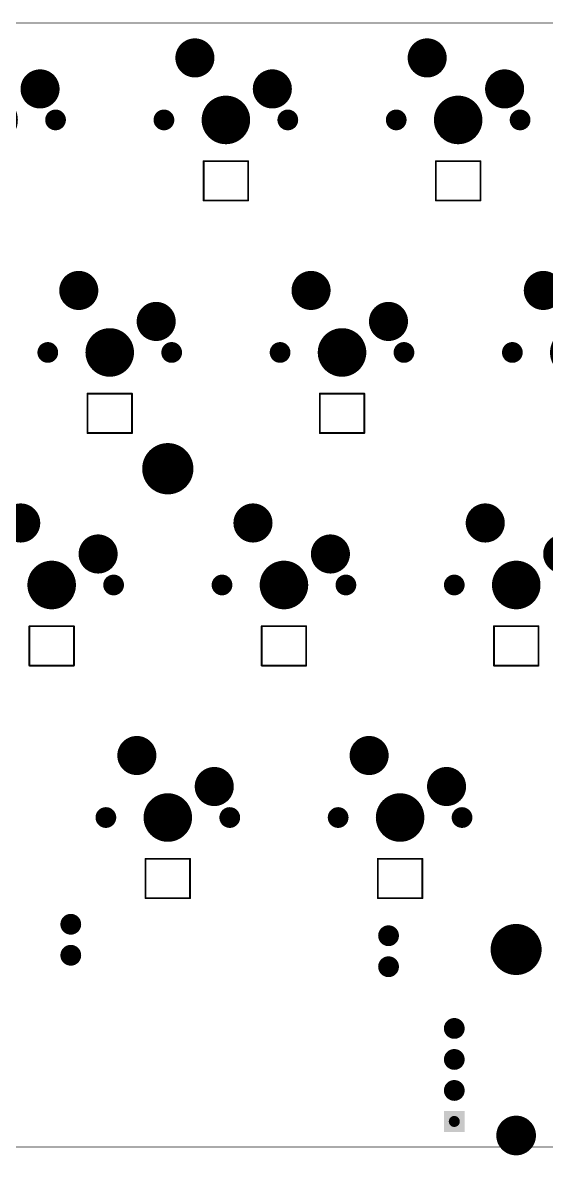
# Model space of a CAD drawing. Extents: x 590 to 893, y 793 to 891.
# Drawn here: x 772.4 to 815.4, y 792.8 to 885.6 of the extents above; entities that cross this region are included whole.
import ezdxf

# ---------------------------------------------------------------- set-up
doc = ezdxf.new("R2010")
doc.units = 0
doc.layers.get('0').update_dxf_attribs({"linetype": 'CONTINUOUS'})
for name, color, linetype in [('BOTTOMSOLDER', 6, 'CONTINUOUS'), ('KEEPOUTLAYER', 6, 'CONTINUOUS'), ('PADHOLELAYER', 156, 'CONTINUOUS')]:
    doc.layers.add(name, color=color, linetype=linetype)

# ---------------------------------------------------------------- blocks, each defined once
blk = doc.blocks.new('HDR1X4_30')
at = {"layer": 'BOTTOMSOLDER', "const_width": 0.852}
for points in [[(2.114, 0, 1), (2.966, 0, 1)], [(4.654, 0, 1), (5.506, 0, 1)], [(7.194, 0, 1), (8.046, 0, 1)]]:
    blk.add_lwpolyline(points, format="xyb", close=True, dxfattribs=at)
at = {"layer": 'BOTTOMSOLDER'}
blk.add_solid([(-0.852, -0.852), (0.852, -0.852), (-0.852, 0.852), (0.852, 0.852)], dxfattribs=at)
at = {"layer": 'PADHOLELAYER', "const_width": 0.45}
for points in [[(-0.225, 0, 1), (0.225, 0, 1)], [(2.315, 0, 1), (2.765, 0, 1)], [(4.855, 0, 1), (5.305, 0, 1)], [(7.395, 0, 1), (7.845, 0, 1)]]:
    blk.add_lwpolyline(points, format="xyb", close=True, dxfattribs=at)
blk = doc.blocks.new('JUMP_WIRE_35')
at = {"layer": 'BOTTOMSOLDER', "const_width": 0.852}
for points in [[(-0.426, 0, 1), (0.426, 0, 1)], [(2.114, 0, 1), (2.966, 0, 1)]]:
    blk.add_lwpolyline(points, format="xyb", close=True, dxfattribs=at)
at = {"layer": 'PADHOLELAYER', "const_width": 0.457}
for points in [[(-0.229, 0, 1), (0.229, 0, 1)], [(2.311, 0, 1), (2.769, 0, 1)]]:
    blk.add_lwpolyline(points, format="xyb", close=True, dxfattribs=at)
blk = doc.blocks.new('JUMP_WIRE_36')
at = {"layer": 'BOTTOMSOLDER', "const_width": 0.852}
for points in [[(-0.426, 0, 1), (0.426, 0, 1)], [(2.114, 0, 1), (2.966, 0, 1)]]:
    blk.add_lwpolyline(points, format="xyb", close=True, dxfattribs=at)
at = {"layer": 'PADHOLELAYER', "const_width": 0.457}
for points in [[(-0.229, 0, 1), (0.229, 0, 1)], [(2.311, 0, 1), (2.769, 0, 1)]]:
    blk.add_lwpolyline(points, format="xyb", close=True, dxfattribs=at)
blk = doc.blocks.new('____48')
at = {"layer": 'BOTTOMSOLDER'}
for points, const_width in [([(-3.341, 5.08, 1), (-1.739, 5.08, 1)], 1.602), ([(3.009, 2.54, 1), (4.611, 2.54, 1)], 1.602), ([(-0.995, 0, 1), (0.995, 0, 1)], 1.99), ([(-5.505, 0, 1), (-4.655, 0, 1)], 0.85), ([(4.655, 0, 1), (5.505, 0, 1)], 0.85)]:
    blk.add_lwpolyline(points, format="xyb", close=True, dxfattribs=dict(at, const_width=const_width))
at = {"layer": 'PADHOLELAYER'}
for points, const_width in [([(-3.29, 5.08, 1), (-1.79, 5.08, 1)], 1.5), ([(3.06, 2.54, 1), (4.56, 2.54, 1)], 1.5), ([(-0.995, 0, 1), (0.995, 0, 1)], 1.99), ([(-5.505, 0, 1), (-4.655, 0, 1)], 0.85), ([(4.655, 0, 1), (5.505, 0, 1)], 0.85)]:
    blk.add_lwpolyline(points, format="xyb", close=True, dxfattribs=dict(at, const_width=const_width))
blk = doc.blocks.new('____49')
at = {"layer": 'BOTTOMSOLDER'}
for points, const_width in [([(-3.341, 5.08, 1), (-1.739, 5.08, 1)], 1.602), ([(3.009, 2.54, 1), (4.611, 2.54, 1)], 1.602), ([(-0.995, 0, 1), (0.995, 0, 1)], 1.99), ([(-5.505, 0, 1), (-4.655, 0, 1)], 0.85), ([(4.655, 0, 1), (5.505, 0, 1)], 0.85)]:
    blk.add_lwpolyline(points, format="xyb", close=True, dxfattribs=dict(at, const_width=const_width))
at = {"layer": 'PADHOLELAYER'}
for points, const_width in [([(-3.29, 5.08, 1), (-1.79, 5.08, 1)], 1.5), ([(3.06, 2.54, 1), (4.56, 2.54, 1)], 1.5), ([(-0.995, 0, 1), (0.995, 0, 1)], 1.99), ([(-5.505, 0, 1), (-4.655, 0, 1)], 0.85), ([(4.655, 0, 1), (5.505, 0, 1)], 0.85)]:
    blk.add_lwpolyline(points, format="xyb", close=True, dxfattribs=dict(at, const_width=const_width))
blk = doc.blocks.new('____50')
at = {"layer": 'BOTTOMSOLDER'}
for points, const_width in [([(-3.341, 5.08, 1), (-1.739, 5.08, 1)], 1.602), ([(3.009, 2.54, 1), (4.611, 2.54, 1)], 1.602), ([(-0.995, 0, 1), (0.995, 0, 1)], 1.99), ([(-5.505, 0, 1), (-4.655, 0, 1)], 0.85), ([(4.655, 0, 1), (5.505, 0, 1)], 0.85)]:
    blk.add_lwpolyline(points, format="xyb", close=True, dxfattribs=dict(at, const_width=const_width))
at = {"layer": 'PADHOLELAYER'}
for points, const_width in [([(-3.29, 5.08, 1), (-1.79, 5.08, 1)], 1.5), ([(3.06, 2.54, 1), (4.56, 2.54, 1)], 1.5), ([(-0.995, 0, 1), (0.995, 0, 1)], 1.99), ([(-5.505, 0, 1), (-4.655, 0, 1)], 0.85), ([(4.655, 0, 1), (5.505, 0, 1)], 0.85)]:
    blk.add_lwpolyline(points, format="xyb", close=True, dxfattribs=dict(at, const_width=const_width))
blk = doc.blocks.new('____62')
at = {"layer": 'BOTTOMSOLDER'}
for points, const_width in [([(-3.341, 5.08, 1), (-1.739, 5.08, 1)], 1.602), ([(3.009, 2.54, 1), (4.611, 2.54, 1)], 1.602), ([(-0.995, 0, 1), (0.995, 0, 1)], 1.99), ([(-5.505, 0, 1), (-4.655, 0, 1)], 0.85), ([(4.655, 0, 1), (5.505, 0, 1)], 0.85)]:
    blk.add_lwpolyline(points, format="xyb", close=True, dxfattribs=dict(at, const_width=const_width))
at = {"layer": 'PADHOLELAYER'}
for points, const_width in [([(-3.29, 5.08, 1), (-1.79, 5.08, 1)], 1.5), ([(3.06, 2.54, 1), (4.56, 2.54, 1)], 1.5), ([(-0.995, 0, 1), (0.995, 0, 1)], 1.99), ([(-5.505, 0, 1), (-4.655, 0, 1)], 0.85), ([(4.655, 0, 1), (5.505, 0, 1)], 0.85)]:
    blk.add_lwpolyline(points, format="xyb", close=True, dxfattribs=dict(at, const_width=const_width))
blk = doc.blocks.new('____64')
at = {"layer": 'BOTTOMSOLDER'}
for points, const_width in [([(-3.341, 5.08, 1), (-1.739, 5.08, 1)], 1.602), ([(3.009, 2.54, 1), (4.611, 2.54, 1)], 1.602), ([(-0.995, 0, 1), (0.995, 0, 1)], 1.99), ([(-5.505, 0, 1), (-4.655, 0, 1)], 0.85), ([(4.655, 0, 1), (5.505, 0, 1)], 0.85)]:
    blk.add_lwpolyline(points, format="xyb", close=True, dxfattribs=dict(at, const_width=const_width))
at = {"layer": 'PADHOLELAYER'}
for points, const_width in [([(-3.29, 5.08, 1), (-1.79, 5.08, 1)], 1.5), ([(3.06, 2.54, 1), (4.56, 2.54, 1)], 1.5), ([(-0.995, 0, 1), (0.995, 0, 1)], 1.99), ([(-5.505, 0, 1), (-4.655, 0, 1)], 0.85), ([(4.655, 0, 1), (5.505, 0, 1)], 0.85)]:
    blk.add_lwpolyline(points, format="xyb", close=True, dxfattribs=dict(at, const_width=const_width))
blk = doc.blocks.new('____68')
at = {"layer": 'BOTTOMSOLDER'}
for points, const_width in [([(-3.341, 5.08, 1), (-1.739, 5.08, 1)], 1.602), ([(3.009, 2.54, 1), (4.611, 2.54, 1)], 1.602), ([(-0.995, 0, 1), (0.995, 0, 1)], 1.99), ([(-5.505, 0, 1), (-4.655, 0, 1)], 0.85), ([(4.655, 0, 1), (5.505, 0, 1)], 0.85)]:
    blk.add_lwpolyline(points, format="xyb", close=True, dxfattribs=dict(at, const_width=const_width))
at = {"layer": 'PADHOLELAYER'}
for points, const_width in [([(-3.29, 5.08, 1), (-1.79, 5.08, 1)], 1.5), ([(3.06, 2.54, 1), (4.56, 2.54, 1)], 1.5), ([(-0.995, 0, 1), (0.995, 0, 1)], 1.99), ([(-5.505, 0, 1), (-4.655, 0, 1)], 0.85), ([(4.655, 0, 1), (5.505, 0, 1)], 0.85)]:
    blk.add_lwpolyline(points, format="xyb", close=True, dxfattribs=dict(at, const_width=const_width))
blk = doc.blocks.new('____70')
at = {"layer": 'BOTTOMSOLDER'}
for points, const_width in [([(-3.341, 5.08, 1), (-1.739, 5.08, 1)], 1.602), ([(3.009, 2.54, 1), (4.611, 2.54, 1)], 1.602), ([(-0.995, 0, 1), (0.995, 0, 1)], 1.99), ([(-5.505, 0, 1), (-4.655, 0, 1)], 0.85), ([(4.655, 0, 1), (5.505, 0, 1)], 0.85)]:
    blk.add_lwpolyline(points, format="xyb", close=True, dxfattribs=dict(at, const_width=const_width))
at = {"layer": 'PADHOLELAYER'}
for points, const_width in [([(-3.29, 5.08, 1), (-1.79, 5.08, 1)], 1.5), ([(3.06, 2.54, 1), (4.56, 2.54, 1)], 1.5), ([(-0.995, 0, 1), (0.995, 0, 1)], 1.99), ([(-5.505, 0, 1), (-4.655, 0, 1)], 0.85), ([(4.655, 0, 1), (5.505, 0, 1)], 0.85)]:
    blk.add_lwpolyline(points, format="xyb", close=True, dxfattribs=dict(at, const_width=const_width))
blk = doc.blocks.new('____71')
at = {"layer": 'BOTTOMSOLDER'}
for points, const_width in [([(-3.341, 5.08, 1), (-1.739, 5.08, 1)], 1.602), ([(3.009, 2.54, 1), (4.611, 2.54, 1)], 1.602), ([(-0.995, 0, 1), (0.995, 0, 1)], 1.99), ([(-5.505, 0, 1), (-4.655, 0, 1)], 0.85), ([(4.655, 0, 1), (5.505, 0, 1)], 0.85)]:
    blk.add_lwpolyline(points, format="xyb", close=True, dxfattribs=dict(at, const_width=const_width))
at = {"layer": 'PADHOLELAYER'}
for points, const_width in [([(-3.29, 5.08, 1), (-1.79, 5.08, 1)], 1.5), ([(3.06, 2.54, 1), (4.56, 2.54, 1)], 1.5), ([(-0.995, 0, 1), (0.995, 0, 1)], 1.99), ([(-5.505, 0, 1), (-4.655, 0, 1)], 0.85), ([(4.655, 0, 1), (5.505, 0, 1)], 0.85)]:
    blk.add_lwpolyline(points, format="xyb", close=True, dxfattribs=dict(at, const_width=const_width))
blk = doc.blocks.new('____93')
at = {"layer": 'BOTTOMSOLDER'}
for points, const_width in [([(-3.341, 5.08, 1), (-1.739, 5.08, 1)], 1.602), ([(3.009, 2.54, 1), (4.611, 2.54, 1)], 1.602), ([(-0.995, 0, 1), (0.995, 0, 1)], 1.99), ([(-5.505, 0, 1), (-4.655, 0, 1)], 0.85), ([(4.655, 0, 1), (5.505, 0, 1)], 0.85)]:
    blk.add_lwpolyline(points, format="xyb", close=True, dxfattribs=dict(at, const_width=const_width))
at = {"layer": 'PADHOLELAYER'}
for points, const_width in [([(-3.29, 5.08, 1), (-1.79, 5.08, 1)], 1.5), ([(3.06, 2.54, 1), (4.56, 2.54, 1)], 1.5), ([(-0.995, 0, 1), (0.995, 0, 1)], 1.99), ([(-5.505, 0, 1), (-4.655, 0, 1)], 0.85), ([(4.655, 0, 1), (5.505, 0, 1)], 0.85)]:
    blk.add_lwpolyline(points, format="xyb", close=True, dxfattribs=dict(at, const_width=const_width))
blk = doc.blocks.new('____97')
at = {"layer": 'BOTTOMSOLDER'}
for points, const_width in [([(-3.341, 5.08, 1), (-1.739, 5.08, 1)], 1.602), ([(3.009, 2.54, 1), (4.611, 2.54, 1)], 1.602), ([(-0.995, 0, 1), (0.995, 0, 1)], 1.99), ([(-5.505, 0, 1), (-4.655, 0, 1)], 0.85), ([(4.655, 0, 1), (5.505, 0, 1)], 0.85)]:
    blk.add_lwpolyline(points, format="xyb", close=True, dxfattribs=dict(at, const_width=const_width))
at = {"layer": 'PADHOLELAYER'}
for points, const_width in [([(-3.29, 5.08, 1), (-1.79, 5.08, 1)], 1.5), ([(3.06, 2.54, 1), (4.56, 2.54, 1)], 1.5), ([(-0.995, 0, 1), (0.995, 0, 1)], 1.99), ([(-5.505, 0, 1), (-4.655, 0, 1)], 0.85), ([(4.655, 0, 1), (5.505, 0, 1)], 0.85)]:
    blk.add_lwpolyline(points, format="xyb", close=True, dxfattribs=dict(at, const_width=const_width))
blk = doc.blocks.new('____100')
at = {"layer": 'BOTTOMSOLDER'}
for points, const_width in [([(-3.341, 5.08, 1), (-1.739, 5.08, 1)], 1.602), ([(3.009, 2.54, 1), (4.611, 2.54, 1)], 1.602), ([(-0.995, 0, 1), (0.995, 0, 1)], 1.99), ([(-5.505, 0, 1), (-4.655, 0, 1)], 0.85), ([(4.655, 0, 1), (5.505, 0, 1)], 0.85)]:
    blk.add_lwpolyline(points, format="xyb", close=True, dxfattribs=dict(at, const_width=const_width))
at = {"layer": 'PADHOLELAYER'}
for points, const_width in [([(-3.29, 5.08, 1), (-1.79, 5.08, 1)], 1.5), ([(3.06, 2.54, 1), (4.56, 2.54, 1)], 1.5), ([(-0.995, 0, 1), (0.995, 0, 1)], 1.99), ([(-5.505, 0, 1), (-4.655, 0, 1)], 0.85), ([(4.655, 0, 1), (5.505, 0, 1)], 0.85)]:
    blk.add_lwpolyline(points, format="xyb", close=True, dxfattribs=dict(at, const_width=const_width))
blk = doc.blocks.new('6_25X____172')
at = {"layer": 'BOTTOMSOLDER'}
for points, const_width in [([(-51.049, 8.24, 1), (-48.957, 8.24, 1)], 2.092), ([(48.951, 8.24, 1), (51.043, 8.24, 1)], 2.092), ([(-50.816, -7, 1), (-49.19, -7, 1)], 1.626), ([(49.184, -7, 1), (50.81, -7, 1)], 1.626)]:
    blk.add_lwpolyline(points, format="xyb", close=True, dxfattribs=dict(at, const_width=const_width))
at = {"layer": 'PADHOLELAYER'}
for points, const_width in [([(-50.998, 8.24, 1), (-49.008, 8.24, 1)], 1.99), ([(49.002, 8.24, 1), (50.992, 8.24, 1)], 1.99), ([(-50.765, -7, 1), (-49.241, -7, 1)], 1.524), ([(49.235, -7, 1), (50.759, -7, 1)], 1.524)]:
    blk.add_lwpolyline(points, format="xyb", close=True, dxfattribs=dict(at, const_width=const_width))
blk = doc.blocks.new('6028RGB_177')
at = {"layer": 'KEEPOUTLAYER', "const_width": 0.15}
for points in [[(-1.826, 1.622), (1.826, 1.622)], [(-1.826, -1.604), (-1.826, 1.622)], [(1.826, -1.604), (1.826, 1.622)], [(-1.826, -1.604), (1.826, -1.604)]]:
    blk.add_lwpolyline(points, dxfattribs=at)
at = {"layer": 'KEEPOUTLAYER', "const_width": 0.075}
for points in [[(-1.864, 1.622, 1), (-1.789, 1.622, 1)], [(-1.864, 1.622, 1), (-1.789, 1.622, 1)], [(1.789, 1.622, 1), (1.864, 1.622, 1)], [(1.789, 1.622, 1), (1.864, 1.622, 1)], [(-1.864, -1.604, 1), (-1.789, -1.604, 1)], [(-1.864, -1.604, 1), (-1.789, -1.604, 1)], [(1.789, -1.604, 1), (1.864, -1.604, 1)], [(1.789, -1.604, 1), (1.864, -1.604, 1)]]:
    blk.add_lwpolyline(points, format="xyb", close=True, dxfattribs=at)
blk = doc.blocks.new('6028RGB_178')
at = {"layer": 'KEEPOUTLAYER', "const_width": 0.15}
for points in [[(-1.826, -1.604), (-1.826, 1.622)], [(-1.826, 1.622), (1.826, 1.622)], [(1.826, -1.604), (1.826, 1.622)], [(-1.826, -1.604), (1.826, -1.604)]]:
    blk.add_lwpolyline(points, dxfattribs=at)
at = {"layer": 'KEEPOUTLAYER', "const_width": 0.075}
for points in [[(-1.864, 1.622, 1), (-1.789, 1.622, 1)], [(-1.864, 1.622, 1), (-1.789, 1.622, 1)], [(1.789, 1.622, 1), (1.864, 1.622, 1)], [(1.789, 1.622, 1), (1.864, 1.622, 1)], [(-1.864, -1.604, 1), (-1.789, -1.604, 1)], [(-1.864, -1.604, 1), (-1.789, -1.604, 1)], [(1.789, -1.604, 1), (1.864, -1.604, 1)], [(1.789, -1.604, 1), (1.864, -1.604, 1)]]:
    blk.add_lwpolyline(points, format="xyb", close=True, dxfattribs=at)
blk = doc.blocks.new('6028RGB_187')
at = {"layer": 'KEEPOUTLAYER', "const_width": 0.15}
for points in [[(-1.826, 1.622), (1.826, 1.622)], [(-1.826, -1.604), (-1.826, 1.622)], [(1.826, -1.604), (1.826, 1.622)], [(-1.826, -1.604), (1.826, -1.604)]]:
    blk.add_lwpolyline(points, dxfattribs=at)
at = {"layer": 'KEEPOUTLAYER', "const_width": 0.075}
for points in [[(-1.864, 1.622, 1), (-1.789, 1.622, 1)], [(-1.864, 1.622, 1), (-1.789, 1.622, 1)], [(1.789, 1.622, 1), (1.864, 1.622, 1)], [(1.789, 1.622, 1), (1.864, 1.622, 1)], [(-1.864, -1.604, 1), (-1.789, -1.604, 1)], [(-1.864, -1.604, 1), (-1.789, -1.604, 1)], [(1.789, -1.604, 1), (1.864, -1.604, 1)], [(1.789, -1.604, 1), (1.864, -1.604, 1)]]:
    blk.add_lwpolyline(points, format="xyb", close=True, dxfattribs=at)
blk = doc.blocks.new('6028RGB_188')
at = {"layer": 'KEEPOUTLAYER', "const_width": 0.15}
for points in [[(-1.826, -1.604), (-1.826, 1.622)], [(-1.826, 1.622), (1.826, 1.622)], [(1.826, -1.604), (1.826, 1.622)], [(-1.826, -1.604), (1.826, -1.604)]]:
    blk.add_lwpolyline(points, dxfattribs=at)
at = {"layer": 'KEEPOUTLAYER', "const_width": 0.075}
for points in [[(-1.864, 1.622, 1), (-1.789, 1.622, 1)], [(-1.864, 1.622, 1), (-1.789, 1.622, 1)], [(1.789, 1.622, 1), (1.864, 1.622, 1)], [(1.789, 1.622, 1), (1.864, 1.622, 1)], [(-1.864, -1.604, 1), (-1.789, -1.604, 1)], [(-1.864, -1.604, 1), (-1.789, -1.604, 1)], [(1.789, -1.604, 1), (1.864, -1.604, 1)], [(1.789, -1.604, 1), (1.864, -1.604, 1)]]:
    blk.add_lwpolyline(points, format="xyb", close=True, dxfattribs=at)
blk = doc.blocks.new('6028RGB_212')
at = {"layer": 'KEEPOUTLAYER', "const_width": 0.15}
for points in [[(-1.826, 1.622), (1.826, 1.622)], [(-1.826, -1.604), (-1.826, 1.622)], [(1.826, -1.604), (1.826, 1.622)], [(-1.826, -1.604), (1.826, -1.604)]]:
    blk.add_lwpolyline(points, dxfattribs=at)
at = {"layer": 'KEEPOUTLAYER', "const_width": 0.075}
for points in [[(-1.864, 1.622, 1), (-1.789, 1.622, 1)], [(-1.864, 1.622, 1), (-1.789, 1.622, 1)], [(1.789, 1.622, 1), (1.864, 1.622, 1)], [(1.789, 1.622, 1), (1.864, 1.622, 1)], [(-1.864, -1.604, 1), (-1.789, -1.604, 1)], [(-1.864, -1.604, 1), (-1.789, -1.604, 1)], [(1.789, -1.604, 1), (1.864, -1.604, 1)], [(1.789, -1.604, 1), (1.864, -1.604, 1)]]:
    blk.add_lwpolyline(points, format="xyb", close=True, dxfattribs=at)
blk = doc.blocks.new('6028RGB_213')
at = {"layer": 'KEEPOUTLAYER', "const_width": 0.15}
for points in [[(-1.826, -1.604), (-1.826, 1.622)], [(-1.826, 1.622), (1.826, 1.622)], [(1.826, -1.604), (1.826, 1.622)], [(-1.826, -1.604), (1.826, -1.604)]]:
    blk.add_lwpolyline(points, dxfattribs=at)
at = {"layer": 'KEEPOUTLAYER', "const_width": 0.075}
for points in [[(-1.864, 1.622, 1), (-1.789, 1.622, 1)], [(-1.864, 1.622, 1), (-1.789, 1.622, 1)], [(1.789, 1.622, 1), (1.864, 1.622, 1)], [(1.789, 1.622, 1), (1.864, 1.622, 1)], [(-1.864, -1.604, 1), (-1.789, -1.604, 1)], [(-1.864, -1.604, 1), (-1.789, -1.604, 1)], [(1.789, -1.604, 1), (1.864, -1.604, 1)], [(1.789, -1.604, 1), (1.864, -1.604, 1)]]:
    blk.add_lwpolyline(points, format="xyb", close=True, dxfattribs=at)
blk = doc.blocks.new('6028RGB_219')
at = {"layer": 'KEEPOUTLAYER', "const_width": 0.15}
for points in [[(-1.826, -1.604), (-1.826, 1.622)], [(-1.826, 1.622), (1.826, 1.622)], [(1.826, -1.604), (1.826, 1.622)], [(-1.826, -1.604), (1.826, -1.604)]]:
    blk.add_lwpolyline(points, dxfattribs=at)
at = {"layer": 'KEEPOUTLAYER', "const_width": 0.075}
for points in [[(-1.864, 1.622, 1), (-1.789, 1.622, 1)], [(-1.864, 1.622, 1), (-1.789, 1.622, 1)], [(1.789, 1.622, 1), (1.864, 1.622, 1)], [(1.789, 1.622, 1), (1.864, 1.622, 1)], [(-1.864, -1.604, 1), (-1.789, -1.604, 1)], [(-1.864, -1.604, 1), (-1.789, -1.604, 1)], [(1.789, -1.604, 1), (1.864, -1.604, 1)], [(1.789, -1.604, 1), (1.864, -1.604, 1)]]:
    blk.add_lwpolyline(points, format="xyb", close=True, dxfattribs=at)
blk = doc.blocks.new('6028RGB_220')
at = {"layer": 'KEEPOUTLAYER', "const_width": 0.15}
for points in [[(-1.826, 1.622), (1.826, 1.622)], [(-1.826, -1.604), (-1.826, 1.622)], [(1.826, -1.604), (1.826, 1.622)], [(-1.826, -1.604), (1.826, -1.604)]]:
    blk.add_lwpolyline(points, dxfattribs=at)
at = {"layer": 'KEEPOUTLAYER', "const_width": 0.075}
for points in [[(-1.864, 1.622, 1), (-1.789, 1.622, 1)], [(-1.864, 1.622, 1), (-1.789, 1.622, 1)], [(1.789, 1.622, 1), (1.864, 1.622, 1)], [(1.789, 1.622, 1), (1.864, 1.622, 1)], [(-1.864, -1.604, 1), (-1.789, -1.604, 1)], [(-1.864, -1.604, 1), (-1.789, -1.604, 1)], [(1.789, -1.604, 1), (1.864, -1.604, 1)], [(1.789, -1.604, 1), (1.864, -1.604, 1)]]:
    blk.add_lwpolyline(points, format="xyb", close=True, dxfattribs=at)
blk = doc.blocks.new('6028RGB_221')
at = {"layer": 'KEEPOUTLAYER', "const_width": 0.15}
for points in [[(-1.826, -1.604), (-1.826, 1.622)], [(-1.826, 1.622), (1.826, 1.622)], [(1.826, -1.604), (1.826, 1.622)], [(-1.826, -1.604), (1.826, -1.604)]]:
    blk.add_lwpolyline(points, dxfattribs=at)
at = {"layer": 'KEEPOUTLAYER', "const_width": 0.075}
for points in [[(-1.864, 1.622, 1), (-1.789, 1.622, 1)], [(-1.864, 1.622, 1), (-1.789, 1.622, 1)], [(1.789, 1.622, 1), (1.864, 1.622, 1)], [(1.789, 1.622, 1), (1.864, 1.622, 1)], [(-1.864, -1.604, 1), (-1.789, -1.604, 1)], [(-1.864, -1.604, 1), (-1.789, -1.604, 1)], [(1.789, -1.604, 1), (1.864, -1.604, 1)], [(1.789, -1.604, 1), (1.864, -1.604, 1)]]:
    blk.add_lwpolyline(points, format="xyb", close=True, dxfattribs=at)

msp = doc.modelspace()

# ---------------------------------------------------------------- linework, layer by layer
at = {"layer": 'BOTTOMSOLDER', "const_width": 2.102}
msp.add_lwpolyline([(783.257, 849.027, 1), (785.358, 849.027, 1)], format="xyb", close=True, dxfattribs=at)
at = {"layer": 'KEEPOUTLAYER', "const_width": 0.0635}
for points in [[(747.795, 885.539), (868.048, 885.539)], [(592.219, 793.464), (890.67, 793.464)]]:
    msp.add_lwpolyline(points, dxfattribs=at)
at = {"layer": 'PADHOLELAYER', "const_width": 1.249}
msp.add_lwpolyline([(783.683, 849.027, 1), (784.932, 849.027, 1)], format="xyb", close=True, dxfattribs=at)

# ---------------------------------------------------------------- block references
for name, p in [('____50', (770.02, 877.602)), ('____49', (789.07, 877.602)), ('____48', (808.12, 877.602)), ('6028RGB_187', (789.07, 872.602)), ('6028RGB_188', (808.12, 872.602)), ('____97', (779.545, 858.552)), ('____93', (798.595, 858.552)), ('____68', (817.645, 858.552)), ('6028RGB_177', (779.545, 853.552)), ('6028RGB_178', (798.595, 853.552)), ('____71', (774.783, 839.502)), ('____70', (793.833, 839.502)), ('____64', (812.883, 839.502)), ('6028RGB_219', (774.783, 834.502)), ('6028RGB_220', (793.833, 834.502)), ('6028RGB_221', (812.883, 834.502)), ('____100', (784.308, 820.452)), ('____62', (803.358, 820.452)), ('6028RGB_212', (784.308, 815.452)), ('6028RGB_213', (803.358, 815.452)), ('6_25X____172', (762.876, 801.402))]:
    msp.add_blockref(name, p)
at = {"rotation": 90}
for name, p in [('JUMP_WIRE_35', (776.351, 809.168)), ('JUMP_WIRE_36', (802.411, 808.228)), ('HDR1X4_30', (807.803, 795.553))]:
    msp.add_blockref(name, p, dxfattribs=at)

doc.saveas('drawing.dxf')
